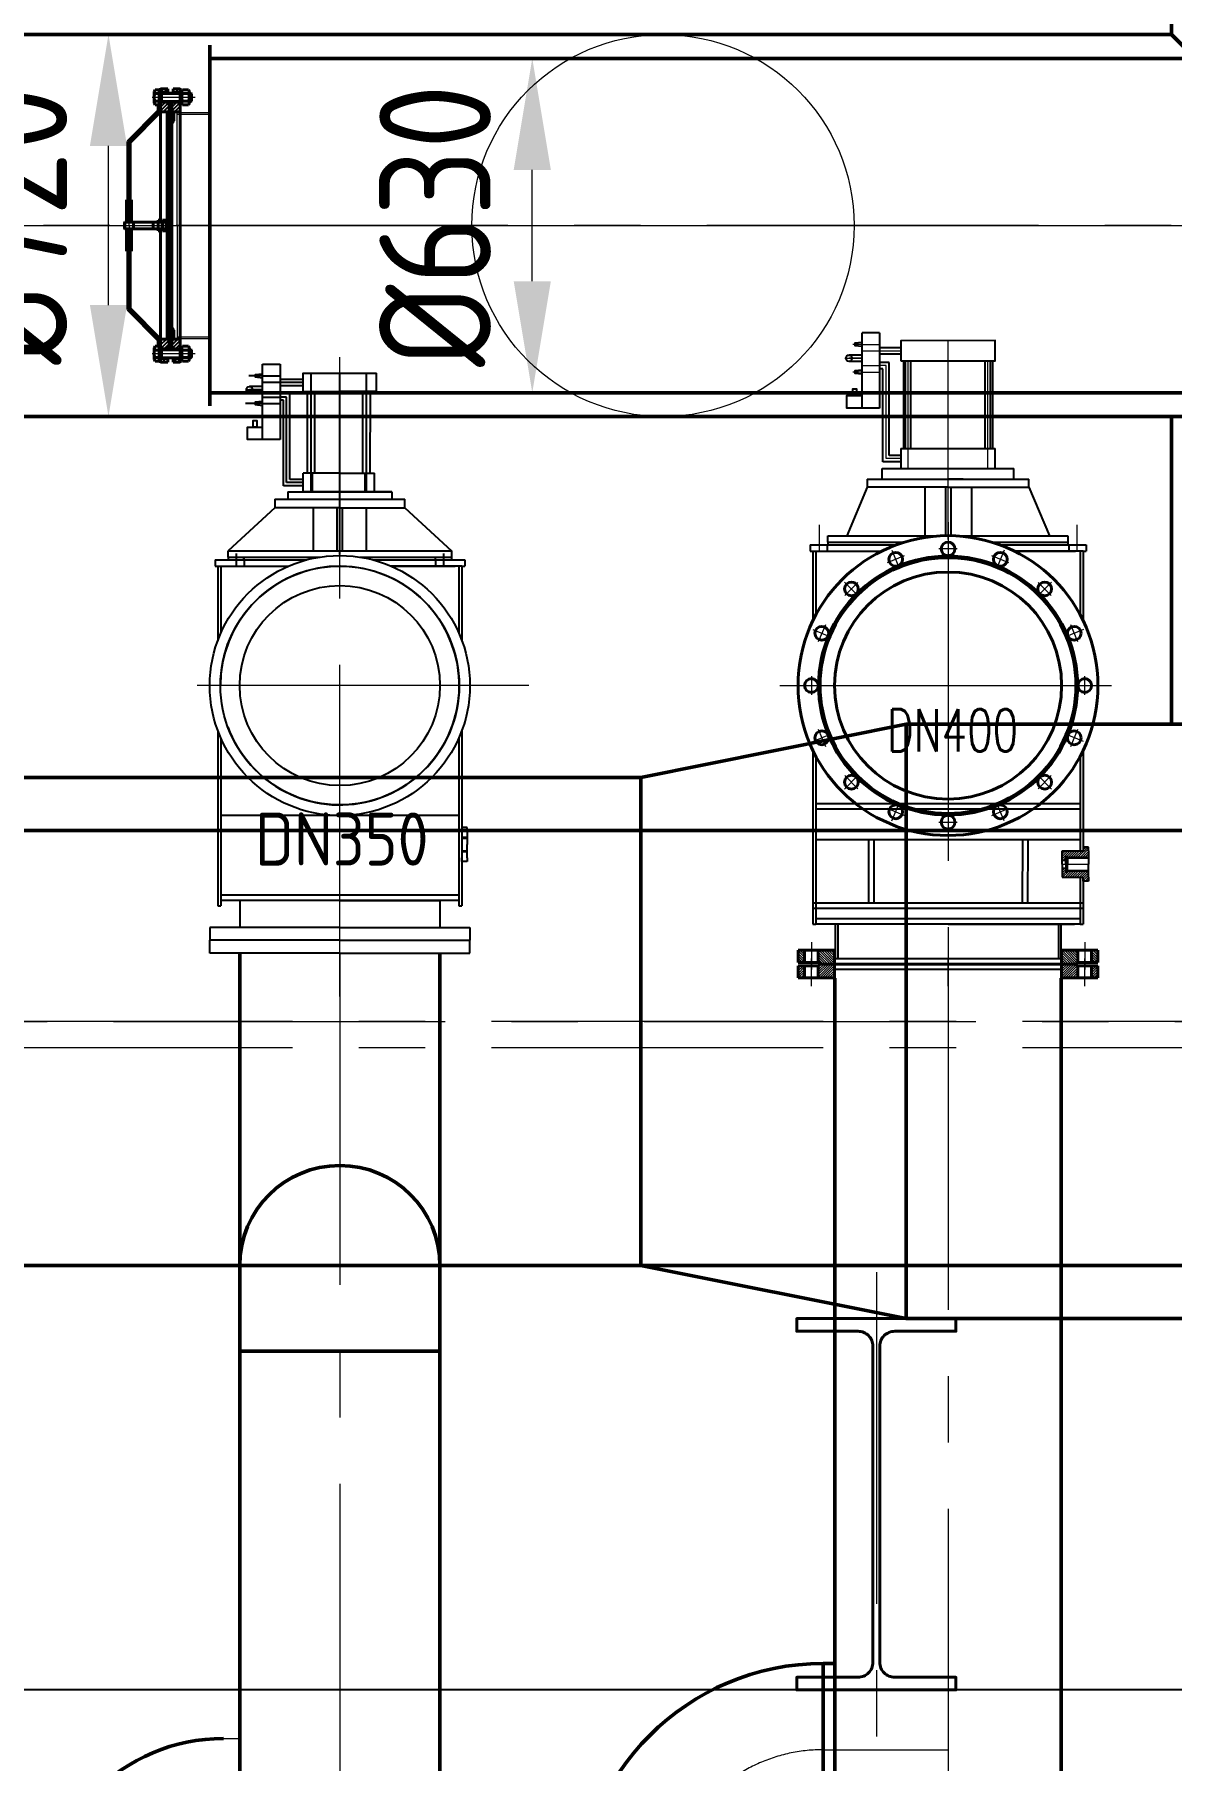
# Model space of a CAD drawing. Header units: millimetres. Extents: x 188205 to 604756, y -401673 to 15123.
# Drawn here: x 361200 to 363342, y -17253 to -14000 of the extents above; entities that cross this region are included whole.
import ezdxf

# ---------------------------------------------------------------- set-up
doc = ezdxf.new("R2010")
doc.units = ezdxf.units.MM
doc.header["$LTSCALE"] = 500
for name, pattern in [('CENTER', [2, 1.25, -0.25, 0.25, -0.25]), ('DASHEDX2', [38.1, 25.4, -12.7]), ('PHANTOM2', [1.25, 0.625, -0.125, 0.125, -0.125, 0.125, -0.125])]:
    doc.linetypes.add(name, pattern=pattern)
for name, color, linetype, lineweight in [('2D', 4, 'PHANTOM2', 20), ('air-smoke', 5, 'Continuous', 50), ('gas', 2, 'Continuous', 50), ('gas-smoke', 6, 'Continuous', 50), ('POU', 4, 'Continuous', 20), ('SHI', 7, 'Continuous', 40), ('WEN', 3, 'Continuous', 20), ('ZHONG', 1, 'CENTER', 20), ('中心线', 1, 'CENTER', 18), ('尺寸', 4, 'Continuous', 18), ('虚线', 3, 'DASHEDX2', 25)]:
    doc.layers.add(name, color=color, linetype=linetype, lineweight=lineweight)
doc.layers.add('air', color=7, linetype='Continuous', lineweight=50, true_color=0x77bec0)
for name, color, linetype in [('dim', 7, 'Continuous'), ('HAN', 9, 'Continuous'), ('X1', 4, 'Continuous')]:
    doc.layers.add(name, color=color, linetype=linetype)
doc.styles.add('ACC', font='simplex.shx', dxfattribs={"width": 0.75, "bigfont": 'hztxt.shx'})
doc.styles.add('GB', font='gbenor.shx', dxfattribs={"bigfont": 'gbcbig.shx'})
doc.dimstyles.new('ISO-60', dxfattribs={"dimscale": 60, "dimtxt": 3.5, "dimasz": 3.5, "dimexe": 1.8, "dimexo": 1.25, "dimgap": 1.3, "dimtad": 1, "dimrnd": 1, "dimdsep": 46, "dimtxsty": 'GB', "dimcen": 0, "dimclrd": 3, "dimclre": 3, "dimclrt": 256, "dimadec": 0, "dimazin": 0, "dimtfac": 1, "dimtix": 1, "dimtmove": 0, "dimatfit": 3, "dimldrblk": 'DOTSMALL', "dimfxl": 0, "dimlwd": 20, "dimlwe": 20, "dimarcsym": 0})
pattern_1 = [(45, (-4402.3579, -2894.9538), (-0.71178518, 0.71178518), [])]
pattern_2 = [(45, (-4402.3579, -2812.4112), (-0.71178518, 0.71178518), [])]
pattern_3 = [(45, (204.382, -1206.0965), (-3.558926, 3.558926), [])]
pattern_4 = [(45, (204.3822, -1206.0965), (-0.7117852, 0.7117852), [])]
pattern_5 = [(315, (-8383.129, 8656.28), (-2.245064, -2.245064), [])]
pattern_6 = [(45, (-8383.129, -9706.2963), (-2.245064, 2.245064), [])]

# ---------------------------------------------------------------- blocks, each defined once
blk = doc.blocks.new('dl')
at = {"layer": 'SHI'}
blk.add_lwpolyline([(168935.8, 74025.5), (169085.8, 74025.5), (169085.8, 74049.5), (168970.3, 74049.5, -0.414214), (168942.3, 74077.5), (168942.3, 74673.5, -0.414214), (168970.3, 74701.5), (169085.8, 74701.5), (169085.8, 74725.5), (168935.8, 74725.5), (168785.8, 74725.5), (168785.8, 74701.5), (168901.3, 74701.5, -0.414214), (168929.3, 74673.5), (168929.3, 74077.5, -0.414214), (168901.3, 74049.5), (168785.8, 74049.5), (168785.8, 74025.5)], format="xyb", close=True, dxfattribs=at)
at = {"layer": 'ZHONG'}
blk.add_line((168935.8, 74813), (168935.8, 73934.6), dxfattribs=at)
blk = doc.blocks.new('防爆膜-DN400')
at = {"layer": 'WEN'}
h = blk.add_hatch(dxfattribs=at)
h.set_pattern_fill('ANSI31', color=256, scale=8.05293, style=0)
h.set_pattern_definition(pattern_1)
h.paths.add_polyline_path([(-75.7, -40.6), (-76.5, -40.6), (-76.5, -135), (-75.7, -135)])
h = blk.add_hatch(dxfattribs=at)
h.set_pattern_fill('ANSI31', color=256, scale=8.05293, style=0)
h.set_pattern_definition(pattern_1)
h.paths.add_polyline_path([(-75.7, -135), (-76.5, -135), (-76.5, -209), (-75.7, -209)])
at = {"layer": 'X1'}
h = blk.add_hatch(dxfattribs=at)
h.set_pattern_fill('ANSI31', color=256, scale=40.26465, style=0)
h.set_pattern_definition(pattern_3)
h.paths.add_polyline_path([(-55.6, 255.5), (-55.6, 256.5), (-55.6, 257.7), (-69.3, 257.7), (-69.3, 250.8), (-55.6, 250.8)])
h.paths.add_polyline_path([(-79, 257.7), (-92.7, 257.7), (-92.7, 250.8), (-79, 250.8)])
h.paths.add_polyline_path([(-79, 231.1), (-79, 232.3), (-92.7, 232.3), (-92.7, 226.7), (-92.7, 214.2), (-76.5, 214.2), (-76.5, 228.7)])
h.paths.add_polyline_path([(-55.6, 232.3), (-69.3, 232.3), (-69.3, 231.3, -0.198912), (-69.4, 231), (-71.7, 228.7), (-71.7, 214.2), (-55.6, 214.2)])
h = blk.add_hatch(dxfattribs=at)
h.set_pattern_fill('ANSI31', color=256, scale=8.05293, angle=90, style=0)
h.set_pattern_definition([(135, (204.3822, -1206.0965), (-0.7117852, -0.7117852), [])])
h.paths.add_polyline_path([(-75.7, 228.7), (-76.5, 228.7), (-76.5, 193.5), (-75.7, 193.5)])
at = {"layer": 'X1', "ltscale": 0.5}
h = blk.add_hatch(dxfattribs=at)
h.set_pattern_fill('ANSI37', color=256, scale=16.10586, style=0)
h.set_pattern_definition([(45, (204.3822, -1206.0965), (-1.4235704, 1.4235704), []), (135, (204.3822, -1206.0965), (-1.4235704, -1.4235704), [])])
h.paths.add_polyline_path([(-71.7, 228.7), (-75.7, 228.7), (-75.7, 214.2), (-71.7, 214.2)])
at = {"layer": 'X1'}
h = blk.add_hatch(dxfattribs=at)
h.set_pattern_fill('ANSI31', color=256, scale=8.05293, angle=90, style=0)
h.set_pattern_definition([(135, (204.3822, -1200.7151), (-0.7117852, -0.7117852), [])])
h.paths.add_polyline_path([(-75.7, 193.4), (-76.5, 193.4), (-76.5, 193), (-76.5, 134.8), (-75.7, 134.8)])
h = blk.add_hatch(dxfattribs=at)
h.set_pattern_fill('ANSI31', color=256, scale=8.05293, style=0)
h.set_pattern_definition([(315, (-4402.3579, 2894.9538), (-0.71178518, -0.71178518), [])])
h.paths.add_polyline_path([(-75.7, 40.6), (-76.5, 40.6), (-76.5, 135), (-75.7, 135)])
h = blk.add_hatch(dxfattribs=at)
h.set_pattern_fill('ANSI31', color=256, scale=24.15879, style=0)
h.set_pattern_definition([(45, (-2178.5933, -2894.9538), (-2.1353555, 2.1353555), [])])
h.paths.add_polyline_path([(-152.2, 44.9), (-157.1, 47.9), (-157.1, 20.8), (-152.2, 18.4)])
h.paths.add_polyline_path([(-147.4, 41.8), (-152.2, 44.9), (-152.2, 18.4), (-147.4, 16)])
h.paths.add_polyline_path([(-152.2, 18.4), (-157.1, 20.8), (-157.1, 6.4), (-152.2, 6.4)])
h.paths.add_polyline_path([(-147.4, 16), (-152.2, 18.4), (-152.2, 6.4), (-147.4, 6.4)])
h.paths.add_polyline_path([(-147.4, 48.3), (-152.2, 48.3), (-152.2, 44.9), (-147.4, 41.8)])
h.paths.add_polyline_path([(-152.2, 48.3), (-157.1, 48.3), (-157.1, 47.9), (-152.2, 44.9)])
h.paths.add_polyline_path([(-152.2, -6.4), (-157.1, -6.4), (-157.1, -48.3), (-152.2, -48.3)])
h.paths.add_polyline_path([(-147.4, -6.4), (-152.2, -6.4), (-152.2, -48.3), (-147.4, -48.3)])
h = blk.add_hatch(dxfattribs=at)
h.set_pattern_fill('ANSI31', color=256, scale=8.05293, style=0)
h.set_pattern_definition(pattern_4)
h.paths.add_polyline_path([(-75.7, 40.4), (-76.5, 40.4), (-76.5, 0), (-75.7, 0)])
h = blk.add_hatch(dxfattribs=at)
h.set_pattern_fill('ANSI31', color=256, scale=8.05293, style=0)
h.set_pattern_definition(pattern_4)
h.paths.add_polyline_path([(-75.7, 0), (-76.5, 0), (-76.5, -40.6), (-75.7, -40.6)])
at = {"layer": 'X1', "ltscale": 0.5}
h = blk.add_hatch(dxfattribs=at)
h.set_pattern_fill('ANSI31', color=256, scale=8.05293, style=0)
h.set_pattern_definition(pattern_2)
h.paths.add_polyline_path([(-75.7, -126.5), (-76.5, -126.5), (-76.5, -187.8), (-75.7, -187.8)])
at = {"layer": 'X1'}
h = blk.add_hatch(dxfattribs=at)
h.set_pattern_fill('ANSI31', color=256, scale=8.05293, style=0)
h.set_pattern_definition(pattern_2)
h.paths.add_polyline_path([(-75.7, -187.6), (-76.5, -187.6), (-76.5, -229.5), (-75.7, -229.5)])
at = {"layer": 'X1', "ltscale": 0.5}
h = blk.add_hatch(dxfattribs=at)
h.set_pattern_fill('ANSI31', color=256, scale=40.26465, style=0)
h.set_pattern_definition(pattern_3)
h.paths.add_polyline_path([(-92.7, -232.3), (-79, -232.3), (-79, -231.1), (-76.5, -228.7), (-76.5, -214.2), (-92.7, -214.2)])
h.paths.add_polyline_path([(-92.7, -250.8), (-92.7, -256.5), (-92.7, -257.7), (-79, -257.7), (-79, -250.8)])
h = blk.add_hatch(dxfattribs=at)
h.set_pattern_fill('ANSI31', color=256, scale=40.26465, style=0)
h.set_pattern_definition(pattern_3)
h.paths.add_polyline_path([(-71.7, -228.7), (-69.4, -231, -0.198912), (-69.3, -231.3), (-69.3, -232.3), (-55.6, -232.3), (-55.6, -226.7), (-55.6, -214.2), (-71.7, -214.2)])
h.paths.add_polyline_path([(-55.6, -257.7), (-55.6, -250.8), (-69.3, -250.8), (-69.3, -257.7)])
at = {"layer": '2D'}
for p, q in [((-61.2, 0), (-61.2, 214.2)), ((-61.2, 213), (0, 213)), ((-61.2, 209.8), (0, 209.8)), ((-61.2, 0), (-61.2, -214.2)), ((-61.2, -209.8), (0, -209.8)), ((-61.2, -213), (0, -213))]:
    blk.add_line(p, q, dxfattribs=at)
at = {"layer": 'HAN'}
for p, q in [((-91, 248.5), (-55.6, 248.5)), ((-91, 234.7), (-55.6, 234.7)), ((-38.1, 248.5), (-34.7, 248.5)), ((-38.1, 234.7), (-34.7, 234.7)), ((-91, -234.7), (-55.6, -234.7)), ((-91, -248.5), (-55.6, -248.5)), ((-38.1, -234.7), (-34.7, -234.7)), ((-38.1, -248.5), (-34.7, -248.5))]:
    blk.add_line(p, q, dxfattribs=at)
at = {"layer": 'HAN', "linetype": 'Continuous'}
for p, q in [((-160.5, 5.8), (-143.5, 5.8)), ((-97, 5.8), (-106.4, 5.8)), ((-81.9, 5.8), (-80.6, 5.8)), ((-160.5, -5.8), (-143.5, -5.8)), ((-97, -5.8), (-106.4, -5.8)), ((-81.9, -5.8), (-80.6, -5.8))]:
    blk.add_line(p, q, dxfattribs=at)
at = {"layer": 'SHI'}
for p, q in [((-105.1, 252), (-103.1, 255.5)), ((-105.1, 252), (-105.1, 231.1)), ((-105.1, 231.1), (-103.1, 227.6)), ((-103.1, 255.5), (-95.1, 255.5)), ((-103.1, 248.6), (-95.1, 248.6)), ((-103.1, 234.6), (-95.1, 234.6)), ((-95.1, 256.5), (-92.7, 256.5)), ((-95.1, 226.7), (-95.1, 256.5)), ((-95.1, 255.5), (-95.1, 227.6)), ((-92.7, 257.7), (-92.7, 9.9)), ((-79, 257.7), (-92.7, 257.7)), ((-79, 257.7), (-92.7, 257.7)), ((-92.7, 257.7), (-92.7, 198.7)), ((-92.7, 226.7), (-92.7, 256.5)), ((-92.7, 250.8), (-79, 250.8)), ((-92.7, 249.6), (-55.6, 249.6)), ((-92.7, 233.5), (-55.6, 233.5)), ((-92.7, 232.3), (-55.6, 232.3)), ((-91, 249.6), (-91, 233.5)), ((-79, 249.6), (-79, 257.7)), ((-79, 231.1), (-79, 233.5)), ((-79, 231.1), (-76.5, 228.7)), ((-79, 231.1), (-76.5, 228.7)), ((-76.5, 228.7), (-76.5, 0)), ((-76.5, 228.7), (-76.5, 187.6)), ((-76.5, 228.7), (-76.5, 187.6)), ((-75.7, 228.7), (-75.7, 0)), ((-69.4, 231), (-71.7, 228.7)), ((-71.7, 228.7), (-71.7, 197.7)), ((-69.3, 249.6), (-69.3, 257.7)), ((-69.3, 257.7), (-55.6, 257.7)), ((-69.3, 250.8), (-55.6, 250.8)), ((-69.3, 231.3), (-69.3, 233.5)), ((-55.6, 257.7), (-55.6, 0)), ((-55.6, 256.5), (-53.2, 256.5)), ((-55.6, 226.7), (-55.6, 256.5)), ((-55.6, 255.5), (-55.6, 227.6)), ((-53.2, 226.7), (-53.2, 256.5)), ((-53.2, 252), (-51.2, 255.5)), ((-53.2, 252), (-53.2, 231.1)), ((-53.2, 231.1), (-51.2, 227.6)), ((-51.2, 255.5), (-40.1, 255.5)), ((-51.2, 248.6), (-40.1, 248.6)), ((-51.2, 234.6), (-40.1, 234.6)), ((-38.1, 252), (-40.1, 255.5)), ((-38.1, 231.1), (-40.1, 227.6)), ((-38.1, 252), (-38.1, 231.1)), ((-38.1, 249.6), (-35.8, 249.6)), ((-38.1, 233.5), (-35.8, 233.5)), ((-34.7, 248.5), (-35.8, 249.6)), ((-35.8, 249.6), (-35.8, 233.5)), ((-35.8, 233.5), (-34.7, 234.7)), ((-34.7, 248.5), (-34.7, 234.7)), ((-97.5, 216.2), (-154.7, 158.2)), ((-92.7, 214.2), (-149.8, 156.2)), ((-103.1, 227.6), (-95.1, 227.6)), ((-97.5, 227.6), (-97.5, 216.2)), ((-97.5, 216.2), (-92.7, 214.2)), ((-95.1, 226.7), (-92.7, 226.7)), ((-80.6, 214.2), (-80.6, 0)), ((-77.4, 214.2), (-77.4, 0)), ((-77.4, 187.7), (-77.4, 208.6)), ((-76.5, 208.6), (-76.5, 0)), ((-74.9, 194.5), (-70.9, 198.5)), ((-71.7, 214.2), (-55.6, 214.2)), ((-71.7, 193.1), (-67.7, 197.2)), ((-70.9, 214.2), (-70.9, 198.5)), ((-67.7, 214.2), (-67.7, 197.2)), ((-55.6, 226.7), (-53.2, 226.7)), ((-51.2, 227.6), (-40.1, 227.6)), ((-74.9, 194.5), (-74.9, 0)), ((-71.7, 193.1), (-71.7, 0)), ((-154.7, 48.3), (-154.7, 158.2)), ((-154.7, 158.2), (-149.8, 156.2)), ((-149.8, 48.3), (-149.8, 156.2)), ((-157.1, 6.4), (-157.1, 48.3)), ((-157.1, 48.3), (-147.4, 48.3)), ((-147.4, 6.4), (-147.4, 48.3)), ((-160.5, 5.8), (-159.8, 6.4)), ((-160.5, -5.8), (-160.5, 5.8)), ((-159.8, 6.4), (-97, 6.4)), ((-159.8, 6.4), (-159.8, -6.4)), ((-143.5, 6.4), (-143.5, -6.4)), ((-106.4, 6.4), (-106.4, -6.4)), ((-97, -9.9), (-97, 9.9)), ((-90.5, 9.9), (-97, 9.9)), ((-90.5, 6.1), (-97, 6.1)), ((-89.4, 8), (-90.5, 9.9)), ((-89.4, -9.9), (-89.4, 9.9)), ((-82.9, 9.9), (-89.4, 9.9)), ((-89.4, -8), (-89.4, 8)), ((-82.9, 6.1), (-89.4, 6.1)), ((-81.9, 8), (-82.9, 9.9)), ((-81.9, -8), (-81.9, 8)), ((-81.9, 6.4), (-81.2, 6.4)), ((-81.2, 6.4), (-81.2, -6.4)), ((-80.6, 5.8), (-81.2, 6.4)), ((-80.6, -5.8), (-80.6, 5.8)), ((-159.8, -6.4), (-160.5, -5.8)), ((-159.8, -6.4), (-97, -6.4)), ((-157.1, -6.4), (-157.1, -48.3)), ((-147.4, -6.4), (-147.4, -48.3)), ((-90.5, -6.1), (-97, -6.1)), ((-90.5, -9.9), (-97, -9.9)), ((-92.7, -257.7), (-92.7, -9.9)), ((-89.4, -8), (-90.5, -9.9)), ((-82.9, -6.1), (-89.4, -6.1)), ((-82.9, -9.9), (-89.4, -9.9)), ((-81.9, -8), (-82.9, -9.9)), ((-81.9, -6.4), (-81.2, -6.4)), ((-81.2, -6.4), (-80.6, -5.8)), ((-80.6, -214.2), (-80.6, 0)), ((-77.4, -214.2), (-77.4, 0)), ((-76.5, -208.6), (-76.5, 0)), ((-76.5, -228.7), (-76.5, 0)), ((-75.7, -228.7), (-75.7, 0)), ((-74.9, -194.5), (-74.9, 0)), ((-71.7, -193.1), (-71.7, 0)), ((-55.6, -257.7), (-55.6, 0)), ((-157.1, -48.3), (-147.4, -48.3)), ((-154.7, -48.3), (-154.7, -158.2)), ((-149.8, -48.3), (-149.8, -156.2)), ((-154.7, -158.2), (-149.8, -156.2)), ((-97.5, -216.2), (-154.7, -158.2)), ((-92.7, -214.2), (-149.8, -156.2)), ((-92.7, -257.7), (-92.7, -192)), ((-74.9, -194.5), (-70.9, -198.5)), ((-71.7, -193.1), (-67.7, -197.2)), ((-105.1, -231.1), (-103.1, -227.6)), ((-103.1, -227.6), (-95.1, -227.6)), ((-97.5, -216.2), (-92.7, -214.2)), ((-97.5, -227.6), (-97.5, -216.2)), ((-95.1, -226.7), (-92.7, -226.7)), ((-95.1, -226.7), (-95.1, -256.5)), ((-95.1, -255.5), (-95.1, -227.6)), ((-92.7, -226.7), (-92.7, -256.5)), ((-71.7, -228.7), (-71.7, -197.7)), ((-71.7, -214.2), (-55.6, -214.2)), ((-70.9, -214.2), (-70.9, -198.5)), ((-67.7, -214.2), (-67.7, -197.2)), ((-55.6, -226.7), (-53.2, -226.7)), ((-55.6, -226.7), (-55.6, -256.5)), ((-55.6, -255.5), (-55.6, -227.6)), ((-53.2, -226.7), (-53.2, -256.5)), ((-53.2, -231.1), (-51.2, -227.6)), ((-51.2, -227.6), (-40.1, -227.6)), ((-38.1, -231.1), (-40.1, -227.6)), ((-105.1, -252), (-105.1, -231.1)), ((-105.1, -252), (-103.1, -255.5)), ((-103.1, -234.6), (-95.1, -234.6)), ((-103.1, -248.6), (-95.1, -248.6)), ((-103.1, -255.5), (-95.1, -255.5)), ((-95.1, -256.5), (-92.7, -256.5)), ((-92.7, -232.3), (-55.6, -232.3)), ((-92.7, -233.5), (-55.6, -233.5)), ((-92.7, -249.6), (-55.6, -249.6)), ((-92.7, -250.8), (-79, -250.8)), ((-79, -257.7), (-92.7, -257.7)), ((-79, -257.7), (-92.7, -257.7)), ((-91, -249.6), (-91, -233.5)), ((-79, -231.1), (-76.5, -228.7)), ((-79, -231.1), (-76.5, -228.7)), ((-79, -231.1), (-79, -233.5)), ((-79, -249.6), (-79, -257.7)), ((-69.4, -231), (-71.7, -228.7)), ((-69.3, -231.3), (-69.3, -233.5)), ((-69.3, -249.6), (-69.3, -257.7)), ((-69.3, -250.8), (-55.6, -250.8)), ((-69.3, -257.7), (-55.6, -257.7)), ((-55.6, -256.5), (-53.2, -256.5)), ((-53.2, -252), (-53.2, -231.1)), ((-53.2, -252), (-51.2, -255.5)), ((-51.2, -234.6), (-40.1, -234.6)), ((-51.2, -248.6), (-40.1, -248.6)), ((-51.2, -255.5), (-40.1, -255.5)), ((-38.1, -252), (-40.1, -255.5)), ((-38.1, -252), (-38.1, -231.1)), ((-38.1, -233.5), (-35.8, -233.5)), ((-38.1, -249.6), (-35.8, -249.6)), ((-35.8, -233.5), (-34.7, -234.7)), ((-35.8, -249.6), (-35.8, -233.5)), ((-34.7, -248.5), (-35.8, -249.6)), ((-34.7, -248.5), (-34.7, -234.7))]:
    blk.add_line(p, q, dxfattribs=at)
at = {"layer": 'SHI', "ltscale": 0.5}
for p, q in [((-76.5, 228.7), (-71.7, 228.7)), ((-92.7, 214.2), (-76.5, 214.2)), ((-76.5, 214.6), (-76.5, 214.6)), ((-75.7, 214.2), (-71.7, 214.2)), ((-92.7, -214.2), (-76.5, -214.2)), ((-75.7, -214.2), (-71.7, -214.2)), ((-76.5, -228.7), (-71.7, -228.7))]:
    blk.add_line(p, q, dxfattribs=at)
at = {"layer": 'SHI'}
for centre, radius, start, end in [((-99.6, 252.9), 5.6, 188.9393, 231.0607), ((-92, 241.6), 13.1, 147.7958, 212.2042), ((-99.6, 230.3), 5.6, 128.9393, 171.0607), ((-69.7, 231.3), 0.403, 315, 0), ((-47.7, 252.9), 5.6, 188.9393, 231.0607), ((-40.1, 241.6), 13.1, 147.7958, 212.2042), ((-47.7, 230.3), 5.6, 128.9393, 171.0607), ((-43.7, 252.9), 5.6, 308.9393, 351.0607), ((-51.2, 241.6), 13.1, 327.7958, 32.2042), ((-43.7, 230.3), 5.6, 8.9393, 51.0607), ((-92.8, 8.7), 3.39, 311.5501, 348.4499), ((-107.5, 0), 18.1, 340.1469, 19.8531), ((-85.2, 8.7), 3.39, 311.5501, 348.4499), ((-99.9, 0), 18.1, 340.1469, 19.8531), ((-92.8, -8.7), 3.39, 11.5501, 48.4499), ((-85.2, -8.7), 3.39, 11.5501, 48.4499), ((-99.6, -230.3), 5.6, 188.9393, 231.0607), ((-92, -241.6), 13.1, 147.7958, 212.2042), ((-99.6, -252.9), 5.6, 128.9393, 171.0607), ((-69.7, -231.3), 0.403, 0, 45), ((-47.7, -230.3), 5.6, 188.9393, 231.0607), ((-40.1, -241.6), 13.1, 147.7958, 212.2042), ((-47.7, -252.9), 5.6, 128.9393, 171.0607), ((-43.7, -230.3), 5.6, 308.9393, 351.0607), ((-51.2, -241.6), 13.1, 327.7958, 32.2042), ((-43.7, -252.9), 5.6, 8.9393, 51.0607)]:
    blk.add_arc(centre, radius, start, end, dxfattribs=at)
at = {"layer": 'WEN', "ltscale": 0.5}
for points in [[(-83.2, 214.2), (-80.6, 210.9), (-80.6, 214.2)], [(-67.7, 209.8), (-64.4, 214.2), (-67.7, 214.2)], [(-83.2, -214.2), (-80.6, -210.9), (-80.6, -214.2)], [(-67.7, -209.8), (-64.4, -214.2), (-67.7, -214.2)], [(-67.7, -209.8), (-64.4, -214.2), (-67.7, -214.2)]]:
    blk.add_solid(points, dxfattribs=at)
at = {"layer": 'ZHONG'}
for p, q in [((-27.3, 241.6), (-108.7, 241.6)), ((-95.1, 215.2), (-152.2, 157.2)), ((-95.1, 225.2), (-95.1, 215.2)), ((-152.2, 0), (-152.2, 157.2)), ((-164.8, 0), (0, 0)), ((-152.2, 0), (-152.2, -157.2)), ((-95.1, -215.2), (-152.2, -157.2)), ((-95.1, -225.2), (-95.1, -215.2)), ((-27.3, -241.6), (-108.7, -241.6))]:
    blk.add_line(p, q, dxfattribs=at)
blk = doc.blocks.new('air-master-2')
at = {"layer": 'air'}
for p, q in [((4963, -2065), (4963, -1385)), ((4963, -1410), (10053, -1410)), ((4963, -2040), (10053, -2040))]:
    blk.add_line(p, q, dxfattribs=at)
at = {"layer": 'ZHONG'}
blk.add_line((10524.6, -1725), (-6305.5, -1725), dxfattribs=at)
at = {"layer": 'WEN'}
blk.add_blockref('防爆膜-DN400', (4963, -1725), dxfattribs=at)
blk = doc.blocks.new('air-waste-master-2')
at = {"layer": 'air-smoke'}
for p, q in [((9392, 340), (9392, -340)), ((9392, 315), (13509, 315)), ((9392, -315), (14512, -315)), ((12509, -1140), (7239, -1140)), ((12509, -1960), (6109, -1960))]:
    blk.add_line(p, q, dxfattribs=at)
at = {"layer": 'ZHONG'}
for p, q in [((-1955.6, 0), (14808.7, 0)), ((-574.7, 0), (14388, 0)), ((41548, -1550), (0, -1550))]:
    blk.add_line(p, q, dxfattribs=at)
blk = doc.blocks.new('gas-master-2')
at = {"layer": 'gas'}
blk.add_line((1314.5, -2085), (6339.5, -2085), dxfattribs=at)
at = {"layer": 'WEN'}
blk.add_circle((3290, -1725), 360, dxfattribs=at)
at = {"layer": 'ZHONG'}
blk.add_line((-11051.6, -1725), (6880, -1725), dxfattribs=at)
blk = doc.blocks.new('gas-waste-master-2')
at = {"layer": 'gas-smoke'}
for p, q in [((14183.5, 820), (14183.5, 360)), ((11110, 360), (14183.5, 360)), ((14183.5, 360), (14543.5, 0)), ((11110, -360), (16275, -360)), ((14183.5, -360), (14183.5, -940)), ((13183.5, -1040), (13683.5, -940)), ((13683.5, -2060), (13683.5, -940)), ((44527.5, -940), (13683.5, -940)), ((13183.5, -1040), (6883.5, -1040)), ((13183.5, -1960), (13183.5, -1040)), ((13183.5, -1960), (6883.5, -1960)), ((13183.5, -1960), (13683.5, -2060)), ((44527.5, -2060), (13683.5, -2060))]:
    blk.add_line(p, q, dxfattribs=at)
at = {"layer": 'ZHONG'}
for p, q in [((19.8, 0), (16703.2, 0)), ((189.8, -1500), (28756, -1500)), ((44527.5, -1500), (1380.5, -1500))]:
    blk.add_line(p, q, dxfattribs=at)
blk = doc.blocks.new('*D345')
at = {"layer": 'Defpoints', "color": 0}
for p in [(361339.3, -14000.5), (361359.8, -14000.5), (361359.8, -14720.5)]:
    blk.add_point(p, dxfattribs=at)
at = {"layer": 'WEN', "color": 3, "lineweight": 20}
for p, q in [((361284.8, -14000.5), (361231.3, -14000.5)), ((361339.3, -14510.5), (361339.3, -14210.5)), ((361284.8, -14720.5), (361231.3, -14720.5))]:
    blk.add_line(p, q, dxfattribs=at)
at = {"layer": 'WEN', "color": 3}
for points in [[(361304.3, -14210.5), (361374.3, -14210.5), (361339.3, -14000.5)], [(361304.3, -14510.5), (361374.3, -14510.5), (361339.3, -14720.5)]]:
    blk.add_solid(points, dxfattribs=at)
at = {"layer": 'WEN', "insert": (361156.3, -14360.5), "char_height": 210, "attachment_point": 5, "rotation": 90, "style": 'GB'}
blk.add_mtext('%%c720', dxfattribs=at)
blk = doc.blocks.new('_DotSmall')
at = {"color": 0, "linetype": 'ByBlock', "const_width": 0.5}
blk.add_lwpolyline([(-0.0625, 0, 1), (0.0625, 0, 1)], format="xyb", close=True, dxfattribs=at)
blk = doc.blocks.new('*D346')
at = {"layer": 'Defpoints', "color": 0}
for p in [(362134.8, -14045.5), (362137.8, -14045.5), (362171.3, -14675.5)]:
    blk.add_point(p, dxfattribs=at)
at = {"layer": 'WEN', "color": 3, "lineweight": 20}
for p, q in [((362209.8, -14045.5), (362245.8, -14045.5)), ((362137.8, -14465.5), (362137.8, -14255.5)), ((362096.3, -14675.5), (362029.8, -14675.5))]:
    blk.add_line(p, q, dxfattribs=at)
at = {"layer": 'WEN', "color": 3}
for points in [[(362102.8, -14255.5), (362172.8, -14255.5), (362137.8, -14045.5)], [(362102.8, -14465.5), (362172.8, -14465.5), (362137.8, -14675.5)]]:
    blk.add_solid(points, dxfattribs=at)
at = {"layer": 'WEN', "insert": (361954.8, -14360.5), "char_height": 210, "attachment_point": 5, "rotation": 90, "style": 'GB'}
blk.add_mtext('%%c630', dxfattribs=at)
blk = doc.blocks.new('wf-3tf-dn350-b')
for p, q in [((-145.4, 463.6), (-145.4, 605.6)), ((-145.4, 605.6), (-112.4, 605.6)), ((-112.4, 605.6), (-112.4, 463.6)), ((-69, 554.1), (-69, 589.1)), ((-69, 589), (69, 589)), ((-69, 589), (69, 589)), ((-54.1, 365.1), (-54, 589)), ((0, 247), (0, 589)), ((50.4, 365), (50.5, 589)), ((69, 554), (69, 589)), ((-177.7, 557.6), (-145.4, 557.6)), ((-145.4, 583.6), (-171.2, 583.6)), ((-145.4, 563.6), (-170.1, 563.6)), ((-145.4, 557.6), (-170.1, 557.6)), ((-145.4, 583.6), (-112.4, 583.6)), ((-145.4, 571.6), (-112.4, 571.6)), ((-112.4, 583.6), (-112.4, 463.6)), ((-112.4, 577.6), (-69, 577.6)), ((-112.4, 571.6), (-69, 571.6)), ((-112.4, 565.6), (-69, 565.6)), ((-69, 554.1), (0, 554)), ((-61.1, 400.1), (-61, 554.1)), ((-47.1, 400), (-47, 554)), ((69, 554), (0, 554)), ((43.4, 400), (43.5, 554)), ((57.4, 400), (57.5, 554)), ((-145.4, 531.6), (-177.7, 531.6)), ((-145.4, 551.6), (-170.1, 551.6)), ((-145.4, 543.6), (-112.4, 543.6)), ((-145.4, 531.6), (-112.4, 531.6)), ((-94.2, 549.5), (-112.4, 549.6)), ((-100.2, 543.6), (-112.4, 543.6)), ((-106.2, 537.6), (-112.4, 537.6)), ((-106.3, 376.6), (-106.2, 537.6)), ((-100.3, 382.6), (-100.2, 543.6)), ((-94.3, 388.5), (-94.2, 549.5)), ((-112.4, 463.6), (-145.4, 463.6)), ((-69.1, 365.1), (-69.1, 400.1)), ((-0.1, 400), (-69.1, 400.1)), ((-51.6, 365), (-51.6, 400)), ((-0.1, 400), (65.4, 400)), ((47.9, 365), (47.9, 400)), ((65.4, 365), (65.4, 400)), ((-69.1, 376.6), (-106.3, 376.6)), ((-69.1, 382.6), (-100.3, 382.6)), ((-98.1, 365.1), (97.9, 364.9)), ((-98.1, 365.1), (-98.1, 351.1)), ((-69.1, 388.6), (-94.3, 388.5)), ((97.9, 364.9), (-69.1, 365.1)), ((-0.1, 365), (-69.1, 365.1)), ((-69.1, 365), (-69.1, 365)), ((-22.9, 365), (19.6, 365)), ((-12.5, 365), (13.1, 365)), ((19.6, 365), (28, 365)), ((97.9, 364.9), (97.9, 350.9)), ((-122.5, 335), (-210.7, 254)), ((-122.5, 351), (122.5, 351)), ((-122.5, 351), (0, 351)), ((-122.5, 351), (-122.5, 335)), ((0, 335), (-122.5, 335)), ((-49.8, 254), (-49.8, 335)), ((-5, 254), (-5, 335)), ((0, 335), (122.5, 335)), ((5, 254), (5, 335)), ((49.8, 335), (49.8, 254)), ((122.5, 335), (122.5, 351)), ((122.5, 335), (210.3, 254)), ((-234.8, 236.9), (-62.2, 237)), ((-234.8, 236.9), (-234.8, 225)), ((-210.7, 254), (0, 254)), ((-210.7, 242), (-210.7, 254)), ((-210.7, 242), (-62.2, 242)), ((-210.7, 242), (-210.7, 237)), ((-210.5, 242), (-38.2, 242)), ((-210.5, 242), (-210.5, 237)), ((-210.5, 237), (-62.2, 237)), ((-195.5, 249), (-195.5, 225)), ((-180.7, 237), (-180.7, 242)), ((-180.5, 237), (-180.5, 242)), ((-180.5, 237), (-180.5, 225)), ((0, 254), (210.3, 254)), ((38.2, 242), (210.3, 242)), ((62.3, 237), (210.5, 237)), ((62.5, 242), (210.3, 242)), ((62.5, 237), (214.3, 237)), ((180.5, 237), (180.5, 242)), ((180.5, 237), (180.5, 225)), ((195.5, 249), (195.5, 225)), ((195.5, 249), (195.5, 225)), ((210.3, 254), (210.3, 237)), ((210.5, 237), (235.3, 236.9)), ((235.3, 236.9), (235.3, 225)), ((-234.8, 225), (-96.9, 225)), ((-230, 225), (-230, 84.4)), ((-224, 225), (-224, 99.2)), ((-210.5, 225), (-96.9, 225)), ((230, 225), (97, 225)), ((97, 225), (214.5, 225)), ((214.5, 225), (211.5, 225)), ((214.5, 225), (217.5, 225)), ((224, 225), (224, 99.2)), ((230, 225), (230, 84.4)), ((230.3, 225), (235.3, 225)), ((-230, -84.4), (-230, -415)), ((230, -84.4), (230, -415)), ((-224, -99.2), (-224, -415)), ((224, -99.2), (224, -415)), ((224, -245), (-224, -245)), ((240, -267.5), (230, -267.5)), ((230, -267.5), (230, -299.5)), ((230, -286), (240, -286)), ((230, -287.5), (240, -287.5)), ((240, -274.5), (240, -267.5)), ((240, -274.5), (240, -299.5)), ((230, -311.5), (240, -311.5)), ((230, -313), (240, -313)), ((230, -331.5), (230, -324.5)), ((240, -324.5), (240, -299.5)), ((240, -324.5), (240, -331.5)), ((240, -331.5), (230, -331.5)), ((-230, -415), (-224, -415)), ((224, -395), (-224, -395)), ((224, -405), (-224, -405)), ((0, -405), (-188.5, -405)), ((-188.5, -405), (-188.5, -456.1)), ((0, -405), (188.5, -405)), ((188.5, -405), (188.5, -456.1)), ((224, -415), (230, -415)), ((0, -456.1), (-245, -456.1)), ((-245, -456.1), (-245, -480.1)), ((0, -480.1), (-245, -480.1)), ((0, -480.1), (-245, -480.1)), ((-245, -504.1), (-245, -480.1)), ((0, -456.1), (245, -456.1)), ((0, -480.1), (245, -480.1)), ((0, -480.1), (245, -480.1)), ((245, -456.1), (245, -480.1)), ((245, -504.1), (245, -480.1)), ((0, -504.1), (-245, -504.1)), ((0, -504.1), (245, -504.1))]:
    blk.add_line(p, q)
for points in [[(-145.4, 587.1), (-159.3, 585.8), (-159.3, 581.6), (-145.4, 580.1)], [(-145.4, 535.1), (-159.3, 533.8), (-159.3, 529.6), (-145.4, 528.1)], [(-156.3, 487.2), (-163.3, 487.2), (-163.3, 499.8), (-156.3, 499.8)]]:
    blk.add_lwpolyline(points, close=True)
blk.add_lwpolyline([(-145.4, 463.6), (-174.1, 463.6), (-174.1, 487.2), (-145.4, 487.2)])
for centre, radius in [((-170.1, 557.6), 6), ((0, 0), 245), ((0, 0), 225), ((0, 0), 188.5)]:
    blk.add_circle(centre, radius)
blk.add_arc((0, 0), 225, 200.1814, 180)
at = {"layer": 'ZHONG'}
for p, q in [((0, -586.1), (0, 619)), ((356, 0), (-311.2, 0))]:
    blk.add_line(p, q, dxfattribs=at)
at = {"insert": (-159.8, -239.3), "char_height": 100, "attachment_point": 1, "style": 'GB'}
blk.add_mtext_dynamic_manual_height_columns('DN350', width=343.773, gutter_width=12.5, heights=[0], dxfattribs=at)
blk = doc.blocks.new('wf-3tf-dn400-c')
at = {"layer": 'POU'}
h = blk.add_hatch(dxfattribs=at)
h.set_pattern_fill('ANSI31', color=256, style=0)
h.set_pattern_definition(pattern_5)
h.paths.add_polyline_path([(-244.5, -499), (-214, -499), (-214, -525), (-241, -525), (-244, -522), (-244.5, -522)])
h.paths.add_polyline_path([(-270.5, -522), (-282.5, -522), (-282.5, -499), (-270.5, -499)])
h = blk.add_hatch(dxfattribs=at)
h.set_pattern_fill('ANSI31', color=256, style=0)
h.set_pattern_definition(pattern_5)
h.paths.add_polyline_path([(244.5, -522), (244, -522), (241, -525), (214, -525), (214, -499), (244.5, -499)])
h.paths.add_polyline_path([(270.5, -499), (282.5, -499), (282.5, -522), (270.5, -522)])
h = blk.add_hatch(dxfattribs=at)
h.set_pattern_fill('ANSI31', color=256, style=0)
h.set_pattern_definition(pattern_6)
h.paths.add_polyline_path([(-244.5, -551), (-214, -551), (-214, -525), (-241, -525), (-244, -528), (-244.5, -528)])
h.paths.add_polyline_path([(-270.5, -528), (-282.5, -528), (-282.5, -551), (-270.5, -551)])
h = blk.add_hatch(dxfattribs=at)
h.set_pattern_fill('ANSI31', color=256, style=0)
h.set_pattern_definition(pattern_6)
h.paths.add_polyline_path([(244.5, -528), (244, -528), (241, -525), (214, -525), (214, -551), (244.5, -551)])
h.paths.add_polyline_path([(270.5, -551), (282.5, -551), (282.5, -528), (270.5, -528)])
at = {"layer": '尺寸'}
h = blk.add_hatch(dxfattribs=at)
h.set_pattern_fill('LINE', color=256, angle=45, style=0)
h.set_pattern_definition([(45, (-124314.4302, -158400.693), (-2.24506403, 2.24506403), [])])
h.paths.add_polyline_path([(214.9, -311.4), (214.9, -328.9), (221.9, -328.9), (221.9, -322.9), (221.9, -321.9), (224.9, -321.9), (224.9, -322.9), (264.9, -322.9), (264.9, -311.4), (264.9, -304.4), (254.9, -304.4), (254.9, -311.4)])
h.paths.add_polyline_path([(254.9, -361.4), (254.9, -368.4), (264.9, -368.4), (264.9, -361.4), (264.9, -349.9), (224.9, -349.9), (224.9, -350.9), (221.9, -350.9), (221.9, -348.4), (221.9, -343.9), (214.9, -343.9), (214.9, -361.4)])
h = blk.add_hatch(color=256, dxfattribs=at)
h.paths.add_polyline_path([(224.9, -324.4), (221.9, -324.4), (221.9, -328.4), (224.9, -328.4)])
h.paths.add_polyline_path([(224.9, -344.4), (221.9, -344.4), (221.9, -348.4), (224.9, -348.4)])
for p, q in [((-161.9, 522.9), (-161.9, 664.9)), ((-128.9, 664.9), (-161.9, 664.9)), ((-128.9, 664.9), (-128.9, 522.9)), ((-161.9, 622.9), (-186.6, 622.9)), ((-128.9, 642.9), (-128.9, 522.9)), ((-128.9, 636.9), (-89, 636.9)), ((-128.9, 624.9), (-89, 624.9)), ((-161.9, 610.9), (-186.6, 610.9)), ((-110.7, 608.9), (-128.9, 608.9)), ((-122.7, 596.9), (-128.9, 596.9)), ((-122.7, 421.8), (-122.7, 596.9)), ((-110.7, 433.8), (-110.7, 608.9)), ((-84, 611.9), (-84, 446.8)), ((-80, 446.8), (-80, 611.9)), ((-70, 446.8), (-70, 611.9)), ((70, 447), (70, 612.1)), ((80, 447), (80, 612.1)), ((84, 612.1), (84, 447)), ((-128.9, 522.9), (-161.9, 522.9)), ((-89, 433.8), (-110.7, 433.8)), ((-89, 446.8), (-89, 408.8)), ((-89, 446.8), (89, 446.8)), ((89, 409), (89, 446.8)), ((-124, 409), (124, 409)), ((-124, 389), (-124, 409)), ((-89, 421.8), (-122.7, 421.8)), ((124, 389), (124, 409)), ((-152.5, 374), (-191, 282)), ((-152.5, 389), (-152.5, 374)), ((-152.5, 389), (0, 389)), ((-152.5, 389), (-28.5, 389)), ((0, 374), (-152.5, 374)), ((-89, 389), (89, 389)), ((-44, 372.9), (-44, 282)), ((-28.5, 389), (0, 389)), ((-5, 374), (-5, 282.5)), ((0, 389), (152.5, 389)), ((28.5, 389), (0, 389)), ((0, 374), (152.5, 374)), ((5, 374), (5, 282.5)), ((44, 372.9), (44, 282)), ((152.5, 374), (152.5, 389)), ((152.5, 374), (191, 282)), ((-259.8, 265), (-97.9, 265)), ((-259.8, 265), (-259.8, 253.1)), ((-257.5, 265.1), (-97.8, 265)), ((-228, 265.1), (-228, 253.1)), ((-226.2, 282), (-16.8, 282)), ((-226.2, 270), (-226.2, 282)), ((-226.2, 270), (-83.1, 270)), ((-226.2, 270), (-83.1, 270)), ((-226.2, 270), (-226.2, 265)), ((17, 282), (225.8, 282)), ((83.1, 270), (225.8, 270)), ((83.1, 270), (225.8, 270)), ((97.9, 265), (232.9, 265)), ((97.9, 265), (236.7, 265)), ((225.8, 282), (225.8, 270)), ((225.8, 270), (225.8, 265)), ((227.9, 265), (227.9, 253)), ((232.9, 265), (260.2, 265)), ((260.2, 265), (260.2, 253)), ((-259.8, 253.1), (-125.6, 253)), ((-257.5, 253.1), (-125.6, 253)), ((-255, 253.1), (-255, 121.6)), ((-249, 253.1), (-249, 133.4)), ((254.9, 253), (125.6, 253)), ((125.6, 253), (236.9, 253)), ((236.9, 253), (233.9, 253)), ((236.9, 253), (239.9, 253)), ((248.9, 253), (248.9, 133.7)), ((254.9, 253), (254.9, 121.9)), ((255.2, 253), (260.2, 253)), ((-255, -121.6), (-255, -449.9)), ((254.9, -121.9), (254.9, -304.4)), ((-249, -133.4), (-249, -449.9)), ((248.9, -133.7), (248.9, -311.4)), ((-249, -289.9), (248.9, -289.9)), ((-149.9, -290.1), (-149.9, -410)), ((-139.9, -290.1), (-139.9, -410)), ((140.2, -290.4), (139.9, -410.3)), ((150.2, -290.5), (149.9, -410.3)), ((214.9, -336.4), (214.9, -311.4)), ((214.9, -311.4), (254.9, -311.4)), ((221.9, -321.9), (224.9, -321.9)), ((221.9, -324.4), (221.9, -321.9)), ((221.9, -336.4), (221.9, -322.9)), ((224.9, -324.4), (221.9, -324.4)), ((224.9, -321.9), (224.9, -336.4)), ((224.9, -324.4), (264.9, -324.4)), ((264.9, -304.4), (254.9, -304.4)), ((254.9, -304.4), (254.9, -311.4)), ((264.9, -311.4), (264.9, -304.4)), ((264.9, -311.4), (264.9, -336.4)), ((214.9, -328.9), (221.9, -328.9)), ((214.9, -336.4), (214.9, -361.4)), ((214.9, -343.9), (221.9, -343.9)), ((221.9, -328.4), (224.9, -328.4)), ((221.9, -336.4), (221.9, -349.9)), ((221.9, -344.4), (224.9, -344.4)), ((221.9, -348.4), (221.9, -350.9)), ((224.9, -348.4), (221.9, -348.4)), ((221.9, -350.9), (224.9, -350.9)), ((224.9, -350.9), (224.9, -336.4)), ((224.9, -348.4), (264.9, -348.4)), ((264.9, -361.4), (264.9, -336.4)), ((214.9, -361.4), (254.9, -361.4)), ((248.9, -361.4), (248.9, -449.9)), ((254.9, -368.4), (254.9, -361.4)), ((254.9, -368.4), (254.9, -449.9)), ((264.9, -368.4), (254.9, -368.4)), ((264.9, -361.4), (264.9, -368.4)), ((254.9, -410), (-254.9, -410)), ((254.9, -420), (-254.9, -420)), ((-255, -449.9), (-249, -449.9)), ((248.9, -439.9), (-249, -439.9)), ((248.9, -449.9), (-249, -449.9)), ((0, -449.9), (-238.5, -449.9)), ((-212.4, -450), (-212.4, -515)), ((-207.9, -450), (-207.9, -515)), ((0, -449.9), (238.4, -449.9)), ((207.9, -450), (207.9, -515)), ((212.4, -450), (212.4, -515)), ((248.9, -449.9), (254.9, -449.9)), ((212.4, -515), (-212.4, -515)), ((212.4, -535), (-212.4, -535))]:
    blk.add_line(p, q)
for points in [[(-161.9, 646.4), (-175.8, 645.1), (-175.8, 640.9), (-161.9, 639.4)], [(-89, 611.9), (89, 612.1), (89, 650.1), (-89, 649.9)], [(-161.9, 594.4), (-175.8, 593.1), (-175.8, 588.9), (-161.9, 587.4)], [(-172.7, 546.5), (-179.7, 546.5), (-179.7, 559.1), (-172.7, 559.1)]]:
    blk.add_lwpolyline(points, close=True)
blk.add_lwpolyline([(-161.9, 522.9), (-190.6, 522.9), (-190.6, 546.5), (-161.9, 546.5)])
blk.add_circle((-186.6, 616.9), 6)
at = {"layer": 'SHI'}
for p, q in [((-282.5, -499), (-213, -499)), ((-282.5, -499), (-282.5, -522)), ((-270.5, -499), (-270.5, -522)), ((-244.5, -499), (-244.5, -522)), ((-214, -499), (-214, -525)), ((213, -499), (282.5, -499)), ((214, -499), (214, -525)), ((244.5, -499), (244.5, -522)), ((270.5, -499), (270.5, -522)), ((282.5, -499), (282.5, -522)), ((-282.5, -522), (-244, -522)), ((-282.5, -528), (-244, -528)), ((-282.5, -551), (-282.5, -528)), ((-282.5, -551), (-213, -551)), ((-270.5, -551), (-270.5, -528)), ((-244.5, -551), (-244.5, -528)), ((-241, -525), (-244, -522)), ((-241, -525), (-244, -528)), ((-241, -525), (241, -525)), ((-241, -525), (241, -525)), ((-214, -551), (-214, -525)), ((213, -551), (282.5, -551)), ((214, -551), (214, -525)), ((241, -525), (244, -522)), ((241, -525), (244, -528)), ((244, -522), (282.5, -522)), ((244, -528), (282.5, -528)), ((244.5, -551), (244.5, -528)), ((270.5, -551), (270.5, -528)), ((282.5, -551), (282.5, -528))]:
    blk.add_line(p, q, dxfattribs=at)
for centre, radius in [((0, 0), 282.5), ((0, 257.5), 13), ((0, 0), 244), ((0, 0), 241), ((-98.5, 237.9), 13), ((98.5, 237.9), 13), ((0, 0), 214), ((-182.1, 182.1), 13), ((182.1, 182.1), 13), ((-237.9, 98.5), 13), ((237.9, 98.5), 13), ((-257.5, 0), 13), ((257.5, 0), 13), ((-237.9, -98.5), 13), ((237.9, -98.5), 13), ((-182.1, -182.1), 13), ((182.1, -182.1), 13), ((-98.5, -237.9), 13), ((98.5, -237.9), 13), ((0, -257.5), 13)]:
    blk.add_circle(centre, radius, dxfattribs=at)
at = {"layer": 'ZHONG'}
for p, q in [((0, 307.8), (0, -316.7)), ((-82.4, 244.6), (-114.7, 231.2)), ((-105.6, 255), (-91.2, 220.2)), ((17.5, 257.5), (-17.5, 257.5)), ((114.7, 231.2), (82.3, 244.6)), ((105.6, 255), (91.2, 220.2)), ((-195.1, 195.1), (-168.5, 168.5)), ((-169.7, 194.4), (-194.5, 169.7)), ((195.1, 195.1), (168.5, 168.5)), ((194.4, 169.7), (169.7, 194.5)), ((-255, 105.6), (-220.2, 91.2)), ((-231.2, 114.7), (-244.6, 82.3)), ((255, 105.6), (220.2, 91.2)), ((244.6, 82.4), (231.2, 114.7)), ((-316.9, 0), (319.7, 0)), ((-257.5, 17.5), (-257.5, -17.5)), ((257.5, -17.5), (257.5, 17.5)), ((-255, -105.6), (-220.2, -91.2)), ((-244.6, -82.4), (-231.2, -114.7)), ((255, -105.6), (220.2, -91.2)), ((231.2, -114.7), (244.6, -82.3)), ((-195.1, -195.1), (-168.5, -168.5)), ((-194.4, -169.7), (-169.7, -194.5)), ((195.1, -195.1), (168.5, -168.5)), ((169.7, -194.4), (194.5, -169.7)), ((-105.6, -255), (-91.2, -220.2)), ((105.6, -255), (91.2, -220.2)), ((-114.7, -231.2), (-82.3, -244.6)), ((-17.5, -257.5), (17.5, -257.5)), ((82.4, -244.6), (114.7, -231.2)), ((-257.5, -483.4), (-257.5, -535.4)), ((0, -483.4), (0, -535.4)), ((257.5, -483.4), (257.5, -535.4)), ((-257.5, -566.6), (-257.5, -514.7)), ((0, -566.6), (0, -514.7)), ((257.5, -566.6), (257.5, -514.7))]:
    blk.add_line(p, q, dxfattribs=at)
at = {"layer": '中心线'}
for p, q in [((-161.9, 642.9), (-179.3, 642.9)), ((-161.9, 642.9), (-128.9, 642.9)), ((-161.9, 630.9), (-128.9, 630.9)), ((-128.9, 630.9), (-89, 630.9)), ((0, 409), (0, 650.1)), ((-161.9, 590.9), (-179.3, 590.9)), ((-161.9, 602.9), (-128.9, 602.9)), ((-161.9, 590.9), (-128.9, 590.9)), ((-116.7, 602.9), (-128.9, 602.9)), ((-116.7, 427.8), (-116.7, 602.9)), ((-75, 408.8), (-75, 611.9)), ((75, 409), (75, 612.1)), ((0, 275), (0, 528.1)), ((-89, 427.8), (-116.7, 427.8)), ((-243, 303.1), (-243, 253.1)), ((0, 294.6), (0, -721)), ((242.8, 303), (242.8, 253)), ((242.9, 303), (242.9, 253)), ((214.9, -336.4), (264.9, -336.4))]:
    blk.add_line(p, q, dxfattribs=at)
at = {"layer": '尺寸'}
for p, q in [((-194.2, 616.9), (-161.9, 616.9)), ((-161.9, 616.9), (-186.6, 616.9)), ((224.9, -322.9), (264.9, -322.9)), ((224.9, -349.9), (264.9, -349.9))]:
    blk.add_line(p, q, dxfattribs=at)
at = {"layer": '虚线'}
for p, q in [((248.9, -223), (-249, -223)), ((248.9, -233), (-249, -233))]:
    blk.add_line(p, q, dxfattribs=at)
at = {"layer": 'dim', "style": 'ACC', "width": 0.7}
blk.add_text('DN400', height=80, dxfattribs=at).set_placement((-115.1, -124.2))
blk = doc.blocks.new('air-b2')
for p, q in [((689.5, 0), (689.5, -1149.8)), ((1066.5, 0), (1066.5, -1149.8)), ((689.5, -750), (1066.5, -750)), ((689.5, -750), (689.5, -1824.9)), ((1066.5, -750), (1066.5, -1824.9))]:
    blk.add_line(p, q)
for centre, radius, start in [((878, -588.5), 188.5, 0), ((659, -1822.4), 342.5, 90)]:
    blk.add_arc(centre, radius, start, 180)
at = {"layer": 'WEN'}
blk.add_line((659, -1479.9), (689.5, -1479.9), dxfattribs=at)
at = {"layer": 'ZHONG'}
blk.add_line((878, 0), (878, -4113.2), dxfattribs=at)
blk = doc.blocks.new('gas-b2')
for p, q in [((857, 1454.2), (857, 574.6)), ((1283, 1454.2), (1283, 574.6)), ((857, 574.6), (857, -262.5)), ((1283, 574.6), (1283, -262.5)), ((835, 162.5), (835, -162.5)), ((835, 162.5), (857, 162.5))]:
    blk.add_line(p, q)
blk.add_arc((835, -300), 462.5, 90, 180)
at = {"layer": 'ZHONG', "linetype": 'CENTER'}
blk.add_line((1070, 1454.2), (1070, -2562.3), dxfattribs=at)
at = {"layer": 'ZHONG'}
blk.add_line((835, 0), (1070, 0), dxfattribs=at)
blk.add_arc((835, -300), 300, 90, 180, dxfattribs=at)

msp = doc.modelspace()

# ---------------------------------------------------------------- linework, layer by layer
at = {"linetype": 'Continuous'}
msp.add_line((368667.215, -17120.474), (346602.215, -17120.474), dxfattribs=at)

# ---------------------------------------------------------------- block references
for name, p in [('wf-3tf-dn400-c', (362921.212, -15227.474)), ('wf-3tf-dn350-b', (361775.208, -15227.474))]:
    msp.add_blockref(name, p)
at = {"xscale": -1}
msp.add_blockref('dl', (531721.981, -91145.94), dxfattribs=at)
at = {"layer": 'air'}
msp.add_blockref('air-b2', (360897.212, -15731.999), dxfattribs=at)
at = {"layer": 'gas'}
msp.add_blockref('gas-b2', (361851.212, -17233.035), dxfattribs=at)
at = {"layer": 'WEN'}
for name, p in [('air-master-2', (356567.216, -12635.474)), ('gas-master-2', (359094.204, -12635.474)), ('air-waste-master-2', (352138.216, -14360.474)), ('gas-waste-master-2', (349158.714, -14360.474))]:
    msp.add_blockref(name, p, dxfattribs=at)

# ---------------------------------------------------------------- dimensions: what is measured, and where the dimension line sits
for base, p1, p2, picture, middle in [((361339.325, -14000.474), (361359.821, -14720.461), (361359.821, -14000.474), '*D345', (361156.325, -14360.467)), ((362137.797, -14045.461), (362171.258, -14675.461), (362134.755, -14045.461), '*D346', (361954.797, -14360.461))]:
    dim = msp.add_linear_dim(base=base, p1=p1, p2=p2, angle=90, dimstyle='ISO-60', override={"dimpost": '%%c<>'}, dxfattribs=at)
    dim.commit()
    dim.dimension.update_dxf_attribs({"geometry": picture, "text_midpoint": middle})

doc.saveas('drawing.dxf')
